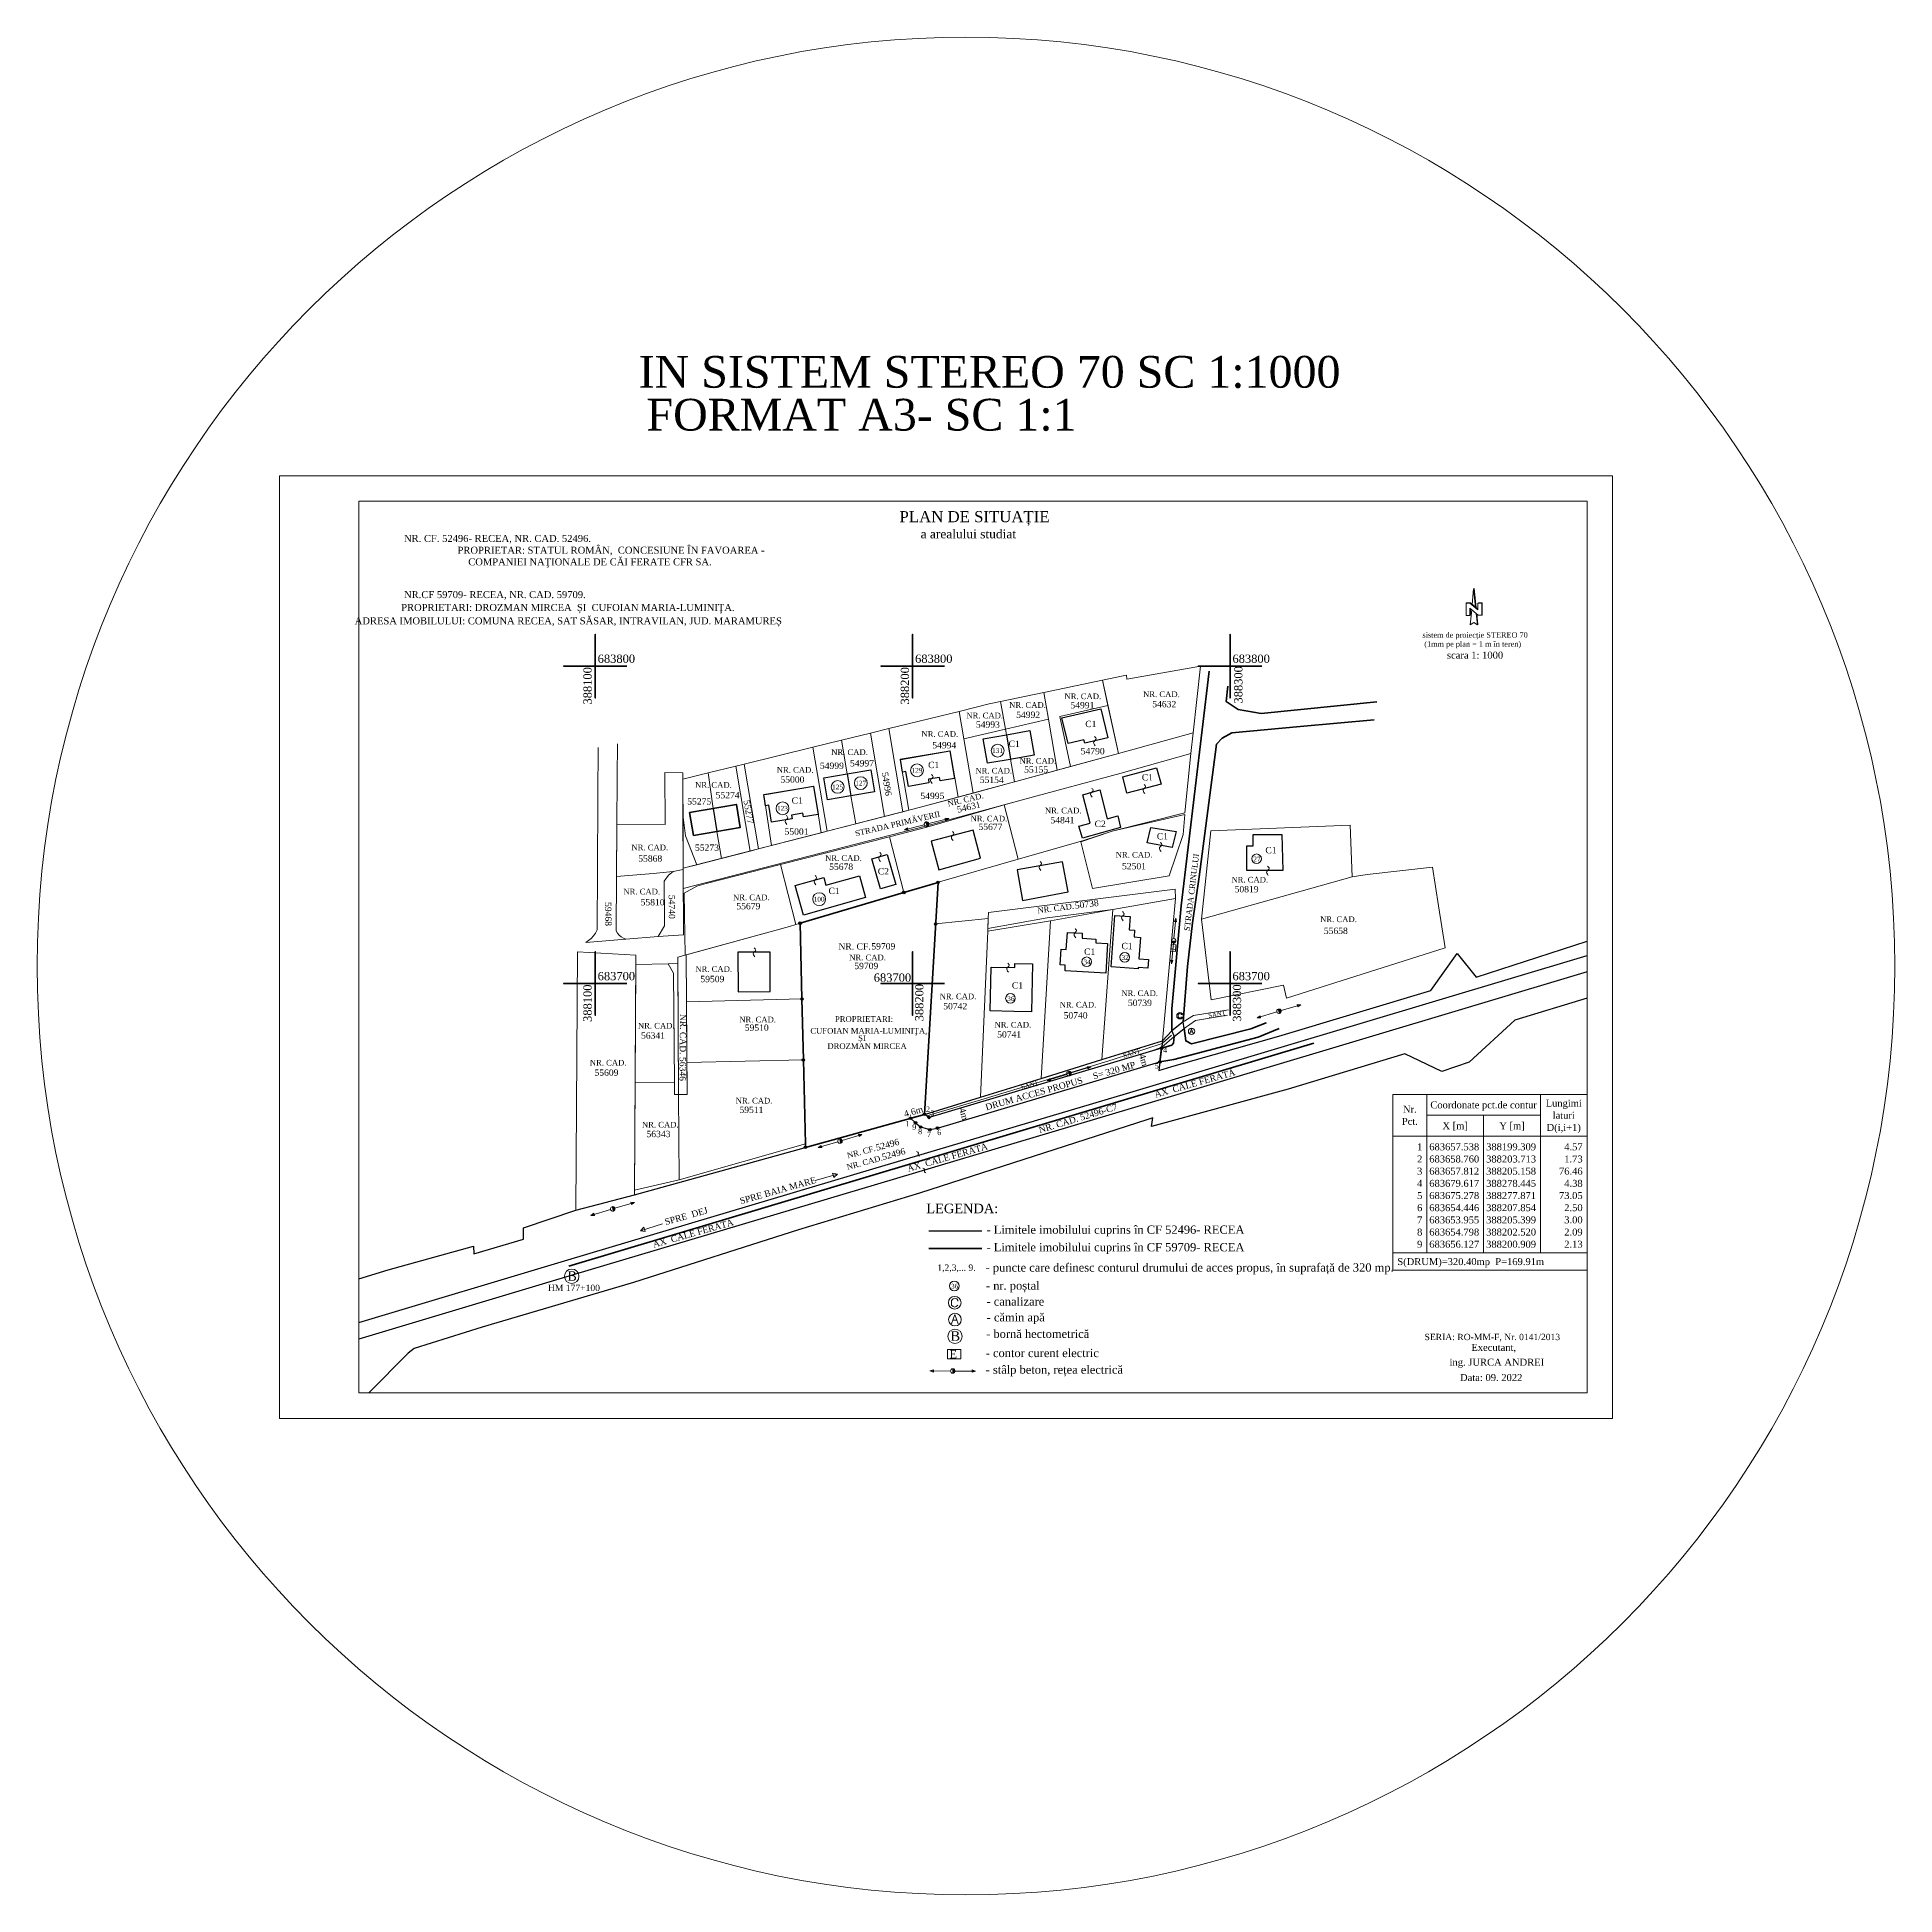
# Model space of a CAD drawing. Header units: inches. Extents: x 387924 to 388509, y 683413 to 683998.
import ezdxf
from ezdxf.enums import TextEntityAlignment as Align

# ---------------------------------------------------------------- set-up
doc = ezdxf.new("R2010")
doc.units = ezdxf.units.IN
doc.header["$MEASUREMENT"] = 0
doc.header["$PDMODE"] = 32
doc.header["$PDSIZE"] = 0.8
doc.layers.add('0_pct_simboluri', color=7, linetype='Continuous')
for name, color, linetype, true_color in [('CONSTRUCTII_ACTIVE', 7, 'Continuous', 0x543459), ('IMOBILE_ACTIVE', 7, 'Continuous', 0xf73413), ('LABEL', 7, 'Continuous', 0xf73413)]:
    doc.layers.add(name, color=color, linetype=linetype, true_color=true_color)
doc.styles.add('jurca', font='times.ttf')
doc.styles.get("Standard").update_dxf_attribs({"font": 'arial.ttf'})
doc.styles.add('TIMES_NEW_ROMAN', font='times.ttf')

# ---------------------------------------------------------------- blocks, each defined once
blk = doc.blocks.new('Punct')
blk.add_point((0, 0))
at = {"flags": 1}
for tag, p in [('DENPCT', (1.4, 0)), ('COTA', (1.4, -2.5)), ('COD', (1.4, -5))]:
    blk.add_attdef(tag, p, '', height=1.5, dxfattribs=at)
blk = doc.blocks.new('A$C2E6010B3')
at = {"color": 0, "linetype": 'Continuous', "lineweight": 9}
for p, q in [((0, 6.77), (0.13, 6.9)), ((0, 2.95), (0, 6.77)), ((0, 6.77), (1.21, 6.77)), ((0.13, 6.9), (1.34, 6.9)), ((1.21, 6.77), (1.34, 6.9)), ((3.72, 4.68), (1.21, 6.77)), ((3.72, 4.93), (1.33, 6.91)), ((2.36, 11.35), (1.91, 6.43)), ((2.36, 11.35), (2.49, 11.48)), ((2.36, 11.35), (2.99, 5.54)), ((2.49, 11.48), (3.15, 5.4)), ((3.72, 6.77), (3.85, 6.9)), ((3.72, 4.68), (3.72, 6.77)), ((3.72, 6.77), (4.93, 6.77)), ((3.85, 6.9), (5.06, 6.9)), ((4.93, 6.77), (5.06, 6.9)), ((4.93, 6.77), (4.93, 3)), ((5.06, 6.9), (5.06, 3.14)), ((1.21, 2.95), (0, 2.95)), ((1.21, 5.19), (1.21, 2.95)), ((3.84, 3), (1.21, 5.19)), ((1.21, 2.95), (1.35, 3.08)), ((1.76, 4.74), (1.32, 0)), ((2.45, 0.67), (1.32, 0)), ((1.35, 5.08), (1.35, 3.08)), ((3.58, 0.01), (2.45, 0.67)), ((3.2, 3.54), (3.58, 0.01)), ((3.36, 3.4), (3.72, 0.14)), ((3.58, 0.01), (3.72, 0.14)), ((4.93, 3), (3.84, 3)), ((4.93, 3), (5.06, 3.14))]:
    blk.add_line(p, q, dxfattribs=at)
blk = doc.blocks.new('A$C1D4B1338')
at = {"color": 0, "lineweight": 5}
for points in [[(0, 0), (0, 297), (420, 297), (420, 0)], [(25, 289), (412, 289), (412, 8), (25, 8)]]:
    blk.add_lwpolyline(points, close=True, dxfattribs=at)
blk = doc.blocks.new('A$C7F677166')
at = {"lineweight": 5}
for p, q in [((0.97, 2.73), (1.5, 3.19)), ((0.97, 1.26), (0.97, 2.73)), ((1.5, 0.79), (0.97, 1.26)), ((1.5, 3.19), (2, 3.39)), ((2, 0.59), (1.5, 0.79)), ((2, 3.39), (2.67, 3.19)), ((2.5, 0.79), (2, 0.59)), ((3.03, 1.26), (2.5, 0.79)), ((2.67, 3.19), (3.03, 2.73)), ((3.03, 2.73), (3.03, 2.49))]:
    blk.add_line(p, q, dxfattribs=at)
blk.add_ellipse((2, 1.99), major_axis=(-1.41, 1.41), ratio=1, start_param=3.926991, end_param=10.210176, dxfattribs=at)
blk = doc.blocks.new('A$C6F877B54')
at = {"lineweight": 5}
for p, q in [((2, 3.63), (0.97, 0.69)), ((1.4, 1.76), (2.6, 1.76)), ((3.03, 0.69), (2, 3.63))]:
    blk.add_line(p, q, dxfattribs=at)
blk.add_ellipse((2, 1.99), major_axis=(-1.41, 1.41), ratio=1, start_param=3.926991, end_param=10.210176, dxfattribs=at)
blk = doc.blocks.new('A$C6EBC1B9B')
at = {"color": 30, "lineweight": 5}
blk.add_lwpolyline([(0, 3.56), (4.18, 3.56), (4.18, 0.69), (0, 0.69)], close=True, dxfattribs=at)
at = {"color": 30, "linetype": 'Continuous', "lineweight": 5, "style": 'jurca'}
blk.add_text('E', height=2.56, dxfattribs=at).set_placement((0.66, 0.85, 1360.31))
blk = doc.blocks.new('A$C1D033CB7')
at = {"lineweight": 5}
for p, q in [((1.08, 1.1), (0, 0.75)), ((6.48, 0.72), (0, 0.75)), ((0, 0.75), (1.08, 0.38)), ((1.08, 0.38), (1.08, 1.1)), ((7.2, 1.44), (7.2, 0)), ((7.27, 0.07), (7.27, 1.37)), ((7.27, 0.07), (7.41, 0.07)), ((7.41, 0.07), (7.42, 1.37)), ((7.42, 1.37), (7.56, 1.29)), ((7.56, 1.29), (7.56, 0.14)), ((7.56, 0.14), (7.7, 0.29)), ((7.7, 0.29), (7.71, 1.15)), ((7.71, 1.15), (7.85, 0.86)), ((7.85, 0.86), (7.85, 0.57)), ((7.92, 0.72), (14.4, 0.69)), ((14.4, 0.69), (13.32, 1.06)), ((13.32, 1.06), (13.32, 0.34)), ((13.32, 0.34), (14.4, 0.69))]:
    blk.add_line(p, q, dxfattribs=at)
blk.add_ellipse((7.2, 0.72), major_axis=(0.509, 0.509), ratio=1, start_param=2.352293, end_param=8.635478, dxfattribs=at)

msp = doc.modelspace()

# ---------------------------------------------------------------- linework, layer by layer
at = {"color": 252, "lineweight": 50}
for points in [[(388100, 683800), (388100, 683810), (388100, 683800), (388090, 683800), (388100, 683800), (388100, 683790), (388100, 683800), (388110, 683800)], [(388200, 683800), (388200, 683810), (388200, 683800), (388190, 683800), (388200, 683800), (388200, 683790), (388200, 683800), (388210, 683800)], [(388300, 683800), (388300, 683810), (388300, 683800), (388290, 683800), (388300, 683800), (388300, 683790), (388300, 683800), (388310, 683800)], [(388100, 683700), (388100, 683710), (388100, 683700), (388090, 683700), (388100, 683700), (388100, 683690), (388100, 683700), (388110, 683700)], [(388200, 683700), (388200, 683710), (388200, 683700), (388190, 683700), (388200, 683700), (388200, 683690), (388200, 683700), (388210, 683700)], [(388300, 683700), (388300, 683710), (388300, 683700), (388290, 683700), (388300, 683700), (388300, 683690), (388300, 683700), (388310, 683700)]]:
    msp.add_lwpolyline(points, dxfattribs=at)
at = {"color": 252, "lineweight": 40}
for points in [[(388293.38, 683798.46), (388284.57, 683724.44), (388281.65, 683691.99), (388281.63, 683685.1), (388281.63, 683685.1)], [(388299.27, 683793.64), (388298.8, 683788.82), (388302.55, 683786.3), (388309.77, 683785.1), (388346.25, 683788.73)], [(388345.38, 683783.1), (388322.14, 683780.98), (388300.6, 683779.01), (388297.49, 683777.26), (388295.72, 683775.44)], [(388295.72, 683775.44), (388290.27, 683733.64), (388288.22, 683719.1), (388286.64, 683705.4), (388285.19, 683687.89)]]:
    msp.add_lwpolyline(points, dxfattribs=at)
at = {"color": 0, "lineweight": 30}
for points in [[(388229.57, 683778.39), (388230.88, 683770.65)], [(388179.41, 683766.05), (388180.58, 683759.15)], [(388137.11, 683755.16), (388138.34, 683747.91)], [(388232.97, 683735.84), (388234.62, 683726.2), (388248.97, 683728.83), (388247.24, 683738.31), (388232.97, 683735.84)], [(388145.01, 683697.36), (388155.08, 683697.46), (388155.11, 683709.88), (388144.96, 683709.88), (388145.01, 683697.36)]]:
    msp.add_lwpolyline(points, dxfattribs=at)
at = {"lineweight": 50}
msp.add_lwpolyline([(388129.74, 683753.91), (388144.48, 683756.41), (388145.71, 683749.16), (388130.97, 683746.66)], close=True, dxfattribs=at)
at = {"lineweight": 30}
msp.add_lwpolyline([(388205.89, 683744.83), (388208.24, 683735.8), (388221.35, 683739.46), (388219.03, 683748.31), (388205.89, 683744.83), (388205.89, 683744.83)], dxfattribs=at)
at = {"color": 212, "lineweight": 80}
for points in [[(388164.54, 683719), (388197.2, 683728.67), (388208.01, 683731.87), (388208.01, 683731.87), (388203.71, 683658.76), (388166.22, 683648.36), (388166.27, 683649.46), (388165.61, 683675.99), (388165.13, 683695.12), (388164.54, 683719)], [(388205.07, 683616.54), (388221.85, 683616.54)]]:
    msp.add_lwpolyline(points, dxfattribs=at)
at = {"color": 43, "lineweight": 9}
for points, elevation in [([(388285.19, 683687.89), (388288.45, 683689.87)], 189.3), ([(388285.51, 683685.79), (388289.15, 683688.31), (388299.16, 683690.05)], 189.32), ([(388288.45, 683689.87), (388299.5, 683691.67)], 189.3), ([(388281.63, 683685.1), (388278.75, 683681.91)], 189.3), ([(388281.52, 683683.67), (388278.64, 683681.06), (388278.64, 683681.06), (388263.23, 683676.1), (388240.9, 683669.26), (388221.45, 683663.38), (388204.44, 683658.29)], 189.3), ([(388282.42, 683683.33), (388278.49, 683679.94), (388273.6, 683678.18)], 189.3)]:
    msp.add_lwpolyline(points, dxfattribs=dict(at, elevation=elevation))
at = {"color": 252, "lineweight": 40}
for points, elevation in [([(388277.87, 683675.28), (388282.3, 683676.1), (388308.91, 683683.09), (388315.46, 683685.87)], 189.16), ([(388285.51, 683685.79), (388286.06, 683681.89), (388287.9, 683681.03), (388306.54, 683685.75), (388311.39, 683687.63), (388311.39, 683687.63)], 189.32), ([(388282.42, 683683.33), (388282.21, 683681.16), (388281.64, 683680.61), (388278.44, 683679.62)], 189.3)]:
    msp.add_lwpolyline(points, dxfattribs=dict(at, elevation=elevation))
at = {"color": 0, "lineweight": 25, "elevation": 189.3}
msp.add_lwpolyline([(388281.63, 683685.1), (388282.42, 683683.33), (388285.51, 683685.79), (388285.19, 683687.89), (388281.63, 683685.1)], dxfattribs=at)
at = {"color": 194, "lineweight": 80, "elevation": 190.38}
msp.add_lwpolyline([(388326.44, 683681.21), (388091.7, 683610.98)], dxfattribs=at)
at = {"color": 5, "lineweight": 30, "elevation": 189.16}
msp.add_lwpolyline([(388203.71, 683658.76), (388199.31, 683657.54), (388200.91, 683656.13), (388202.52, 683654.8), (388205.4, 683653.95), (388207.85, 683654.45), (388277.87, 683675.28), (388278.44, 683679.62), (388205.16, 683657.81)], close=True, dxfattribs=at)
at = {"color": 120, "lineweight": 9, "elevation": 189.56}
msp.add_lwpolyline([(388278.44, 683679.62), (388277.87, 683675.28)], dxfattribs=at)
at = {"lineweight": 9}
for points in [[(388169.31, 683637.94), (388176.3, 683639.95), (388175.19, 683638.88), (388174.8, 683640.26), (388176.3, 683639.95)], [(388121.15, 683624.25), (388114.21, 683622.1), (388115.3, 683623.2), (388115.72, 683621.82), (388114.21, 683622.1)]]:
    msp.add_lwpolyline(points, dxfattribs=at)
at = {"color": 1, "lineweight": 9}
msp.add_circle((388216.81, 683705.51), 292.66, dxfattribs=at)
at = {"linetype": 'Continuous', "lineweight": 9}
for centre, radius in [((388226.8, 683773.38), 2.02), ((388201.39, 683767.16), 2.02), ((388176.4, 683761.94), 2.02), ((388183.66, 683763.14), 2.02), ((388159.01, 683755.18), 2.02), ((388308.37, 683739.3), 1.51), ((388170.56, 683726.58), 2.02), ((388254.84, 683706.85), 1.51), ((388266.83, 683708.26), 1.51), ((388230.81, 683695.31), 1.51), ((388213.13, 683604.69), 1.51)]:
    msp.add_circle(centre, radius, dxfattribs=at)
at = {"color": 0, "linetype": 'Continuous', "lineweight": 9}
for centre in [(388092.58, 683607.76, 188.66), (388213.34, 683588.83)]:
    msp.add_circle(centre, 2.27, dxfattribs=at)
for points in [[(388257.35, 683777.81), (388257.82, 683777.06), (388257.08, 683776.17), (388257.55, 683774.92)], [(388205.97, 683765.88), (388206.43, 683765.13), (388205.7, 683764.24), (388206.17, 683762.99)], [(388256.41, 683761.57), (388256.87, 683760.82), (388256.14, 683759.93), (388256.61, 683758.68)], [(388272.92, 683762.74), (388273.38, 683761.99), (388272.65, 683761.1), (388273.12, 683759.85)], [(388160.18, 683752.98), (388160.64, 683752.24), (388159.91, 683751.35), (388160.38, 683750.09)], [(388212.52, 683747.94), (388212.98, 683747.2), (388212.25, 683746.31), (388212.72, 683745.06)], [(388278.06, 683744.49), (388278.53, 683743.75), (388277.8, 683742.86), (388278.27, 683741.61)], [(388189.63, 683741.35), (388190.09, 683740.61), (388189.36, 683739.72), (388189.83, 683738.46)], [(388240.16, 683738.45), (388240.63, 683737.7), (388239.9, 683736.81), (388240.37, 683735.56)], [(388311.85, 683736.97), (388312.32, 683736.22), (388311.59, 683735.33), (388312.06, 683734.08)], [(388169.29, 683733.99), (388169.76, 683733.25), (388169.03, 683732.36), (388169.49, 683731.1)], [(388266.14, 683722.64), (388266.61, 683721.9), (388265.88, 683721.01), (388266.35, 683719.75)], [(388251.17, 683717.33), (388251.63, 683716.58), (388250.9, 683715.69), (388251.37, 683714.44)], [(388150.09, 683711.26), (388150.56, 683710.51), (388149.82, 683709.62), (388150.29, 683708.37)], [(388229.97, 683706.42), (388230.44, 683705.67), (388229.71, 683704.78), (388230.17, 683703.53)], [(388202.16, 683645.59), (388201.69, 683645.85), (388201.81, 683646.54), (388201.18, 683647.07)], [(388204.21, 683640.39), (388203.74, 683640.65), (388203.86, 683641.34), (388203.24, 683641.86)]]:
    msp.add_spline(points, degree=3, dxfattribs=at)
at = {"layer": 'CONSTRUCTII_ACTIVE', "color": 0, "lineweight": 30}
for points in [[(388254.22, 683775.71), (388253.98, 683776.77), (388248.96, 683775.59), (388247.06, 683783.66), (388259.33, 683786.54), (388261.47, 683777.42)], [(388236.93, 683779.68), (388238.28, 683771.95), (388232.4, 683770.92), (388229.44, 683770.4), (388223.56, 683769.37), (388222.2, 683777.1), (388229.57, 683778.39)], [(388196.13, 683770.61), (388211.72, 683773.31), (388213.23, 683764.64), (388208.69, 683763.85), (388208.5, 683764.95), (388204.96, 683764.34), (388205.15, 683763.24), (388198.65, 683762.11), (388197.84, 683766.76), (388196.83, 683766.58)], [(388186.78, 683767.3), (388187.95, 683760.39), (388180.58, 683759.14), (388173.21, 683757.9), (388172.04, 683764.8), (388179.41, 683766.05)], [(388266.18, 683765.11), (388276.83, 683768), (388278.27, 683762.77), (388267.45, 683759.96)], [(388153.1, 683759.54), (388154.09, 683759.7), (388168.75, 683762.14), (388170.22, 683753.29), (388165.62, 683752.52), (388165.42, 683753.68), (388161.8, 683753.08), (388162, 683751.92), (388155.56, 683750.85), (388154.68, 683756.15), (388153.69, 683755.99)], [(388253.66, 683759.42), (388259.03, 683760.97), (388261.34, 683751.93), (388264.61, 683752.78), (388265.53, 683749.19), (388253.47, 683745.74), (388252.35, 683749.6), (388255.94, 683750.53)], [(388275.07, 683749.19), (388282.98, 683747.89), (388281.72, 683742.83), (388273.85, 683744.34)], [(388305.26, 683743.35), (388307.26, 683743.35), (388307.26, 683746.95), (388316.35, 683746.95), (388316.61, 683735.6), (388305.26, 683735.6)], [(388187.15, 683739.29), (388191.99, 683740.67), (388194.69, 683731.18), (388189.84, 683729.8)], [(388163, 683730.85), (388171.99, 683733.4), (388172.69, 683730.93), (388183.21, 683733.93), (388185.15, 683727.09), (388165.65, 683721.55)], [(388263.66, 683721.43), (388268.5, 683721.1), (388268.21, 683716.93), (388269.93, 683716.81), (388269.78, 683714.67), (388271.78, 683714.53), (388271.3, 683707.79), (388274.28, 683707.58), (388274.08, 683704.8), (388271.1, 683705.01), (388271.07, 683704.62), (388262.51, 683705.22)], [(388248.75, 683716.1), (388253.46, 683715.81), (388253.37, 683714.29), (388257.76, 683714.02), (388257.68, 683712.77), (388261.41, 683712.55), (388260.83, 683703.21), (388248.01, 683704.01), (388248.11, 683705.74), (388246.52, 683705.84), (388246.82, 683710.81), (388248.42, 683710.71)], [(388224.45, 683691.34), (388224.75, 683705.16), (388232.21, 683704.99), (388232.24, 683706.33), (388237.78, 683706.21), (388237.45, 683691.06), (388231.91, 683691.18)]]:
    msp.add_lwpolyline(points, close=True, dxfattribs=at)
for points in [[(388025.49, 683593.17), (388091.32, 683612.89), (388187.49, 683641.58), (388267.38, 683665.38), (388412.49, 683708.85)], [(388412.49, 683703.63), (388268.81, 683660.59), (388188.92, 683636.79), (388092.75, 683608.1), (388025.49, 683587.95)]]:
    msp.add_lwpolyline(points, dxfattribs=at)
at = {"layer": 'IMOBILE_ACTIVE', "color": 0, "lineweight": 9}
for points in [[(388259.82, 683795.57), (388261.55, 683787.6), (388246.34, 683784.09), (388249.74, 683768.34), (388245.59, 683767.21), (388242.81, 683783.27), (388241.35, 683791.7)], [(388259.82, 683795.57), (388266.3, 683796.94), (388267.37, 683797.1), (388267.54, 683795.9), (388290.69, 683800.01), (388288.36, 683779.02), (388264.84, 683772.45)], [(388227.73, 683788.84), (388241.35, 683791.7), (388242.81, 683783.27), (388229.26, 683780.15)], [(388214.63, 683785.75), (388216.12, 683777.12), (388219.08, 683760.02), (388214.39, 683758.75), (388211.78, 683773.35), (388196.09, 683770.67), (388198.81, 683754.59), (388196.94, 683754.11), (388192.51, 683780.32)], [(388214.63, 683785.75), (388224.07, 683788.07), (388227.73, 683788.84), (388229.26, 683780.15), (388216.12, 683777.12)], [(388249.74, 683768.34), (388246.34, 683784.09), (388261.55, 683787.6), (388264.84, 683772.45)], [(388287.63, 683772.44), (388265.67, 683766.31), (388235.32, 683758.04), (388204.06, 683749.6), (388127.75, 683729.97), (388127.72, 683736.3), (388202.49, 683755.54), (388233.71, 683763.97), (388264.84, 683772.45), (388288.36, 683779.02)], [(388177.61, 683776.66), (388186.68, 683778.89), (388191.13, 683752.62), (388182.08, 683750.29), (388180.58, 683759.15), (388187.95, 683760.39), (388186.78, 683767.3), (388179.41, 683766.05)], [(388186.68, 683778.89), (388192.51, 683780.32), (388196.94, 683754.11), (388191.13, 683752.62)], [(388229.26, 683780.15), (388229.57, 683778.39), (388222.2, 683777.1), (388223.56, 683769.37), (388229.44, 683770.4), (388230.88, 683770.65), (388232.13, 683763.54), (388219.08, 683760.02), (388216.12, 683777.12)], [(388236.93, 683779.68), (388238.28, 683771.95), (388232.4, 683770.92), (388229.44, 683770.4), (388223.56, 683769.37), (388222.2, 683777.1), (388229.57, 683778.39)], [(388229.57, 683778.39), (388229.26, 683780.15), (388242.81, 683783.27), (388245.59, 683767.21), (388233.71, 683763.97), (388232.13, 683763.54), (388230.88, 683770.65), (388232.4, 683770.92), (388238.28, 683771.95), (388236.93, 683779.68)], [(388146.88, 683769.12), (388168.54, 683774.44), (388173.03, 683747.96), (388171.22, 683747.49), (388168.85, 683762.17), (388153.08, 683759.57), (388155.53, 683743.46), (388151.41, 683742.4)], [(388168.54, 683774.44), (388177.61, 683776.66), (388179.41, 683766.05), (388172.04, 683764.8), (388173.21, 683757.9), (388180.58, 683759.15), (388182.08, 683750.29), (388173.03, 683747.96)], [(388198.81, 683754.59), (388196.09, 683770.67), (388211.78, 683773.35), (388214.39, 683758.75), (388202.49, 683755.54)], [(388287.63, 683772.44), (388285.8, 683753.74), (388262.84, 683748.04), (388253.53, 683744.93), (388233.29, 683739.22), (388228.86, 683756.3), (388235.32, 683758.04), (388265.67, 683766.31)], [(388127.59, 683764.38), (388127.66, 683748.75), (388127.72, 683736.3), (388127.72, 683735.97), (388124.58, 683735.26), (388118.23, 683734.7), (388106.68, 683733.68), (388106.8, 683750.19), (388121.99, 683750.1), (388121.96, 683766.47), (388127.64, 683766.41)], [(388135.59, 683766.35), (388137.11, 683755.16), (388129.74, 683753.91), (388130.97, 683746.66), (388138.34, 683747.91), (388139.78, 683739.41), (388132.05, 683737.42), (388128.46, 683746.57), (388127.64, 683753.23), (388127.59, 683764.38)], [(388144.26, 683768.48), (388148.8, 683741.73), (388139.78, 683739.41), (388138.34, 683747.91), (388145.71, 683749.16), (388144.48, 683756.41), (388137.11, 683755.16), (388135.59, 683766.35)], [(388144.26, 683768.48), (388146.88, 683769.12), (388151.41, 683742.4), (388148.8, 683741.73)], [(388186.78, 683767.3), (388187.95, 683760.39), (388180.58, 683759.14), (388173.21, 683757.9), (388172.04, 683764.8), (388179.41, 683766.05)], [(388155.53, 683743.46), (388153.08, 683759.57), (388168.85, 683762.17), (388171.22, 683747.49)], [(388228.86, 683756.3), (388233.29, 683739.22), (388207.75, 683731.79), (388197.2, 683728.67), (388192.68, 683746.25), (388204.52, 683749.29)], [(388127.64, 683753.23), (388128.46, 683746.57), (388132.05, 683737.42), (388127.72, 683736.3)], [(388253.04, 683744.66), (388262.84, 683748.04), (388285.76, 683753.29), (388285.29, 683746.93), (388280.87, 683733.88), (388256.62, 683729.95)], [(388293.96, 683748.13), (388337.9, 683749.87), (388338.47, 683733.6), (388291.06, 683720.23)], [(388158.34, 683737.46), (388192.68, 683746.25), (388197.2, 683728.67), (388163.19, 683718.6)], [(388134.96, 683731.48), (388158.34, 683737.46), (388163.19, 683718.6), (388161.16, 683718), (388128.28, 683708.95), (388128.04, 683728.46), (388132.03, 683730.63)], [(388363.82, 683736.61), (388365.71, 683724.46), (388367.77, 683711.27), (388317.75, 683695.35), (388316.89, 683699.51), (388294.05, 683694.83), (388291.06, 683720.23), (388338.47, 683733.6), (388343.17, 683734.39)], [(388121.74, 683732.2), (388121.79, 683720.92), (388121.77, 683718.14), (388119.84, 683714.78), (388109.61, 683713.95), (388108.85, 683714.26), (388108.15, 683714.69), (388107.53, 683715.22), (388106.99, 683715.85), (388106.57, 683716.55), (388106.68, 683733.68), (388118.23, 683734.7), (388124.58, 683735.26), (388123.11, 683734.16)], [(388127.81, 683715.34), (388119.84, 683714.78), (388121.77, 683718.14), (388121.79, 683720.92), (388121.74, 683732.2), (388123.11, 683734.16), (388124.58, 683735.26), (388127.72, 683735.97)], [(388282.69, 683729.69), (388282.79, 683726.78), (388263.09, 683723.27), (388242.34, 683720.65), (388223.71, 683717.35), (388223.83, 683720.45), (388223.88, 683722.4), (388224.75, 683722.51)], [(388280.93, 683706.22), (388278.75, 683681.91), (388259.64, 683676.01), (388263.09, 683723.27), (388282.79, 683726.78)], [(388223.67, 683716.45), (388221.41, 683664.22), (388203.71, 683658.76), (388205.47, 683688.68), (388207.24, 683718.77), (388223.83, 683720.45)], [(388240.52, 683670.11), (388221.41, 683664.22), (388223.67, 683716.45), (388243.41, 683719.77)], [(388259.64, 683676.01), (388240.52, 683670.11), (388243.41, 683719.77), (388263.09, 683723.27)], [(388165.13, 683695.12), (388128.76, 683694.22), (388128.67, 683709.06), (388161.16, 683718), (388163.19, 683718.6), (388164.54, 683718.98)], [(388094.45, 683709.93), (388112.78, 683708.93), (388112.34, 683633.41), (388093.91, 683628.6)], [(388128.67, 683709.06), (388128.94, 683665.02), (388126.24, 683665), (388125.97, 683708.31)], [(388122.98, 683706.22), (388124.7, 683703.21), (388124.92, 683668.85), (388112.55, 683668.86), (388112.76, 683705.98)], [(388122.98, 683706.22), (388125.98, 683706.29), (388126.24, 683665), (388124.94, 683664.99), (388124.92, 683668.85), (388124.7, 683703.21)], [(388128.88, 683675.07), (388128.76, 683694.22), (388165.13, 683695.12), (388165.61, 683675.99)], [(388165.61, 683675.99), (388166.27, 683649.46), (388126.41, 683638.09), (388126.24, 683665), (388128.94, 683665.02), (388128.88, 683675.07)], [(388124.92, 683668.85), (388124.94, 683664.99), (388126.24, 683665), (388126.41, 683638.09), (388112.35, 683634.92), (388112.55, 683668.86)], [(388351.34, 683665.05), (388412.49, 683665.05), (388412.49, 683609.63), (388351.34, 683609.63)]]:
    msp.add_lwpolyline(points, close=True, dxfattribs=at)
for points in [[(388106.96, 683775.56), (388106.9, 683765.22), (388106.68, 683733.68), (388106.57, 683716.55), (388106.99, 683715.85), (388107.53, 683715.22), (388108.15, 683714.69), (388108.85, 683714.26), (388109.63, 683713.94), (388096.99, 683712.92), (388097.9, 683713.51), (388098.73, 683714.21), (388099.46, 683715.01), (388100.07, 683715.9), (388100.57, 683716.87), (388100.7, 683735.82), (388100.85, 683758.5), (388100.86, 683759.48), (388100.96, 683774.39)], [(388361.98, 683665.05), (388361.98, 683615.11)], [(388397.81, 683665.05), (388397.81, 683615.11)], [(388361.98, 683658.48), (388397.81, 683658.48)], [(388379.89, 683658.48), (388379.89, 683615.11)], [(388351.34, 683651.9), (388412.49, 683651.9)], [(388351.34, 683615.11), (388412.49, 683615.11)]]:
    msp.add_lwpolyline(points, dxfattribs=at)
at = {"layer": 'IMOBILE_ACTIVE', "color": 1, "lineweight": 30}
for points in [[(388025.49, 683606.93), (388034.72, 683609.74), (388061.64, 683617.25), (388061.7, 683614.82), (388077.44, 683619.4), (388077.39, 683622.99), (388093.91, 683628.6), (388112.34, 683633.41), (388203.71, 683658.76), (388221.41, 683664.22), (388240.52, 683670.11), (388259.64, 683676.01), (388278.75, 683681.91), (388277.52, 683672.59), (388281.69, 683673.84), (388315.36, 683683.41), (388363.26, 683697.75), (388371.55, 683709.48), (388377.52, 683702.03), (388412.49, 683713.38)], [(388412.49, 683695.36), (388389.76, 683688.43), (388375.37, 683675.18), (388366.76, 683672.24), (388355.06, 683677.87), (388318.28, 683666.67), (388275.27, 683654.91), (388275.63, 683657.69), (388274.14, 683657.12), (388202.13, 683633.97), (388164, 683622.42), (388112, 683605.81), (388064.33, 683591.74), (388042.97, 683584.98), (388041.06, 683583.49), (388028.66, 683570.98)], [(388205.07, 683622.07), (388221.85, 683622.07)]]:
    msp.add_lwpolyline(points, dxfattribs=at)

# ---------------------------------------------------------------- block references
at = {"color": 0, "lineweight": 9}
msp.add_blockref('A$C1D4B1338', (388000.49, 683562.98), dxfattribs=at)
at = {"color": 0, "linetype": 'Continuous', "lineweight": 9}
msp.add_blockref('A$C2E6010B3', (388374.39, 683813.02), dxfattribs=at)
at = {"lineweight": 9}
for p, rotation in [((388197.58, 683747.7, 188.9), 14.42509107985594), ((388282.18, 683720.65, 189.24), 264.771495054053), ((388308.73, 683688.47, 189.81), 16.7917462239348), ((388242.62, 683668.74, 189.09), 17.46447046091703), ((388170.44, 683647.61), 16.62565464807813), ((388098.81, 683626.22), 16.83040077291874)]:
    msp.add_blockref('A$C1D033CB7', p, dxfattribs=dict(at, rotation=rotation))
at = {"lineweight": 9, "xscale": 0.5, "yscale": 0.5, "zscale": 0.5, "rotation": 85.70493542832129}
msp.add_blockref('A$C6EBC1B9B', (388283.16, 683710.09), dxfattribs=at)
at = {"lineweight": 9, "xscale": 0.5, "yscale": 0.5, "zscale": 0.5}
for name, p in [('A$C7F677166', (388283.21, 683688.83, 189.4)), ('A$C6F877B54', (388286.88, 683683.94, 189.45))]:
    msp.add_blockref(name, p, dxfattribs=at)
for p in [(388278.45, 683679.62), (388277.87, 683675.28), (388199.31, 683657.54), (388200.91, 683656.13), (388202.52, 683654.8), (388205.16, 683657.81), (388207.85, 683654.45), (388205.4, 683653.95)]:
    msp.add_blockref('Punct', p)
at = {"lineweight": 9}
for name, p in [('A$C7F677166', (388211.26, 683597.43)), ('A$C6F877B54', (388211.31, 683592.13)), ('A$C6EBC1B9B', (388210.96, 683581.09)), ('A$C1D033CB7', (388205.45, 683577.18))]:
    msp.add_blockref(name, p, dxfattribs=at)
at = {"layer": '0_pct_simboluri', "lineweight": 9}
for p in [(388208.01, 683731.87), (388197.2, 683728.67), (388164.54, 683719), (388207.24, 683718.77), (388165.13, 683695.12), (388165.53, 683675.89, 188.12), (388203.71, 683658.76, 189.16), (388166.22, 683648.36)]:
    msp.add_blockref('Punct', p, dxfattribs=at)

# ---------------------------------------------------------------- texts
at = {"color": 1, "linetype": 'Continuous', "lineweight": 9, "style": 'jurca'}
for s, p in [('IN SISTEM STEREO 70 SC 1:1000', (388113.68, 683887.72)), ('FORMAT A3- SC 1:1', (388116.13, 683874.22))]:
    msp.add_text(s, height=10, dxfattribs=at).set_placement(p)
at = {"color": 0, "linetype": 'Continuous', "lineweight": 9, "style": 'jurca'}
for s, height, p in [('PLAN DE SITUAȚIE', 3.5, (388195.87, 683845.34)), ('a arealului studiat', 2.8, (388202.51, 683840.25)), ('sistem de proiecție STEREO 70', 1.7, (388360.64, 683808.96)), ('scara 1: 1000', 2.2, (388368.35, 683802.35)), ('LEGENDA:', 3, (388204.31, 683627.63)), ('- Limitele imobilului cuprins în CF 52496- RECEA', 2.6, (388223.27, 683621.14)), ('- Limitele imobilului cuprins în CF 59709- RECEA', 2.6, (388223.27, 683615.62)), ('B', 3, (388091.17, 683606.35, 188.66)), ('1,2,3,... 9.', 2, (388207.76, 683609.47)), ('- puncte care definesc conturul drumului de acces propus, în suprafață de 320 mp.', 2.6, (388223, 683609.22)), ('- nr. poștal', 2.6, (388223.09, 683603.52)), ('- canalizare', 2.6, (388223.27, 683598.52)), ('- cămin apă', 2.6, (388223.32, 683593.53)), ('B', 3, (388211.93, 683587.43)), ('- bornă hectometrică', 2.6, (388223.16, 683588.32)), ('- contor curent electric', 2.6, (388223.03, 683582.29)), ('SERIA: RO-MM-F, Nr. 0141/2013', 2, (388361.29, 683587.63)), ('Executant,', 2.2, (388376.03, 683584.24)), ('- stâlp beton, rețea electrică', 2.6, (388223, 683577.04)), ('ing. JURCA ANDREI', 2.2, (388369.17, 683579.59)), ('Data: 09. 2022', 2.2, (388372.46, 683574.75))]:
    msp.add_text(s, height=height, dxfattribs=at).set_placement(p)
for s, p in [('NR. CF. 52496- RECEA, NR. CAD. 52496.', (388039.75, 683839.13)), ('NR.CF 59709- RECEA, NR. CAD. 59709.', (388039.76, 683821.43))]:
    msp.add_text(s, height=2.2, rotation=0, dxfattribs=at).set_placement(p)
at = {"color": 0, "lineweight": 9, "style": 'jurca'}
msp.add_text('(1mm pe plan = 1 m în teren)', height=1.7, dxfattribs=at).set_placement((388376.47, 683806.13), align=Align.CENTER)
at = {"color": 252, "linetype": 'Continuous', "lineweight": 9, "style": 'jurca'}
for s, p in [('683800', (388100.77, 683801.03)), ('683800', (388200.77, 683801.03)), ('683800', (388300.77, 683801.03)), ('683700', (388100.77, 683701.03)), ('683700', (388187.75, 683700.56)), ('683700', (388300.77, 683701.03))]:
    msp.add_text(s, height=2.6, dxfattribs=at).set_placement(p)
for s, p in [('388100', (388098.86, 683787.9)), ('388200', (388198.86, 683787.9)), ('388300', (388303.91, 683788.21)), ('388100', (388098.86, 683687.9)), ('388200', (388203.38, 683688.09)), ('388300', (388303.49, 683687.95))]:
    msp.add_text(s, height=2.6, rotation=90, dxfattribs=at).set_placement(p)
at = {"linetype": 'Continuous', "lineweight": 9, "style": 'jurca'}
for s, p in [('131', (388225.05, 683772.62)), ('129', (388199.64, 683766.4)), ('125', (388174.64, 683761.17)), ('127', (388181.91, 683762.37)), ('123', (388157.26, 683754.42)), ('27', (388307.35, 683738.47)), ('100', (388168.81, 683725.81)), ('34', (388253.82, 683706.03)), ('32', (388265.82, 683707.44)), ('36', (388229.8, 683694.48)), ('36', (388212.11, 683603.87))]:
    msp.add_text(s, height=1.5, dxfattribs=at).set_placement(p)
at = {"color": 43, "lineweight": 9, "style": 'jurca'}
for rotation, p in [(8.842, (388293.25, 683689.21, -1.35)), (17.25716, (388266.56, 683676.56, -1.35)), (17.25716, (388234.4, 683666.63, 187.95))]:
    msp.add_text('SANȚ', height=1.4, rotation=rotation, dxfattribs=at).set_placement(p)
at = {"style": 'TIMES_NEW_ROMAN', "width": 0.85}
for s, p in [('4', (388278.92, 683678.17)), ('5', (388276.3, 683673.15)), ('2', (388204.21, 683659.54)), ('1', (388197.72, 683654.95)), ('9', (388199.86, 683653.9)), ('3', (388205.61, 683658.32)), ('8', (388201.7, 683652.53)), ('7', (388204.55, 683651.63)), ('6', (388207.76, 683652.23))]:
    msp.add_text(s, height=1.7, dxfattribs=at).set_placement(p)
at = {"color": 5, "lineweight": 9, "style": 'jurca'}
for s, p in [('S= 320 MP', (388257.11, 683669.77, 378.98)), ('DRUM ACCES PROPUS', (388223.25, 683660.01, 378.98))]:
    msp.add_text(s, height=2, rotation=15.84003, dxfattribs=at).set_placement(p)
at = {"color": 194, "lineweight": 9, "style": 'jurca'}
for p in [(388276.55, 683664.01, 189.82), (388198.6, 683640.66, 189.82), (388118.47, 683616.76, 189.82)]:
    msp.add_text('AX  CALE FERATĂ', height=2, rotation=15.84003, dxfattribs=at).set_placement(p)
at = {"color": 0, "lineweight": 9, "style": 'jurca'}
for s, rotation, p in [('NR. CAD. 52496-C7', 16.84059, (388240.09, 683652.84)), ('SPRE BAIA MARE', 15.84003, (388145.88, 683630.46, 189.82)), ('SPRE  DEJ', 15.84003, (388122.21, 683623.87, 189.82))]:
    msp.add_text(s, height=2, rotation=rotation, dxfattribs=at).set_placement(p)
at = {"style": 'TIMES_NEW_ROMAN'}
for s, height, p in [('Nr.', 2.192, (388356.66, 683660.39)), ('Coordonate pct.de contur', 2.1923, (388379.89, 683661.76)), ('Lungimi', 2.192, (388405.15, 683662.31)), ('Pct.', 2.192, (388356.66, 683656.56)), ('X [m]', 2.192, (388370.93, 683655.19)), ('Y [m]', 2.192, (388388.85, 683655.19)), ('D(i,i+1)', 2.192, (388405.15, 683654.64)), ('laturi', 2.192, (388405.15, 683658.48))]:
    msp.add_text(s, height=height, dxfattribs=at).set_placement(p, align=Align.MIDDLE_CENTER)
for s, height, p in [('1', 2.19, (388360.59, 683647.45)), ('683657.538', 2.192, (388378.51, 683647.45)), ('388199.309', 2.192, (388396.42, 683647.45)), ('4.57', 2.192, (388411.1, 683647.45)), ('2', 2.19, (388360.59, 683643.61)), ('683658.760', 2.192, (388378.51, 683643.61)), ('388203.713', 2.192, (388396.42, 683643.61)), ('1.73', 2.192, (388411.1, 683643.61)), ('4', 2.19, (388360.59, 683635.94)), ('3', 2.19, (388360.59, 683639.78)), ('683657.812', 2.192, (388378.51, 683639.78)), ('683679.617', 2.192, (388378.51, 683635.94)), ('388205.158', 2.192, (388396.42, 683639.78)), ('388278.445', 2.192, (388396.42, 683635.94)), ('76.46', 2.192, (388411.1, 683639.78)), ('4.38', 2.192, (388411.1, 683635.94)), ('5', 2.19, (388360.59, 683632.1)), ('683675.278', 2.192, (388378.51, 683632.1)), ('388277.871', 2.192, (388396.42, 683632.1)), ('73.05', 2.192, (388411.1, 683632.1)), ('6', 2.19, (388360.59, 683628.27)), ('7', 2.19, (388360.59, 683624.43)), ('683654.446', 2.192, (388378.51, 683628.27)), ('683653.955', 2.192, (388378.51, 683624.43)), ('388207.854', 2.192, (388396.42, 683628.27)), ('388205.399', 2.192, (388396.42, 683624.43)), ('2.50', 2.192, (388411.1, 683628.27)), ('3.00', 2.192, (388411.1, 683624.43)), ('8', 2.19, (388360.59, 683620.59)), ('683654.798', 2.192, (388378.51, 683620.59)), ('388202.520', 2.192, (388396.42, 683620.59)), ('2.09', 2.192, (388411.1, 683620.59)), ('9', 2.19, (388360.59, 683616.76)), ('683656.127', 2.192, (388378.51, 683616.76)), ('388200.909', 2.192, (388396.42, 683616.76)), ('2.13', 2.192, (388411.1, 683616.76))]:
    msp.add_text(s, height=height, dxfattribs=at).set_placement(p, align=Align.RIGHT)
at = {"color": 5, "style": 'TIMES_NEW_ROMAN'}
msp.add_text('S(DRUM)=320.40mp  P=169.91m', height=2.1923, dxfattribs=at).set_placement((388352.73, 683611.28))
at = {"lineweight": 9, "style": 'jurca'}
msp.add_text('HM 177+100', height=2, dxfattribs=at).set_placement((388085.1, 683603.09, 188.66))
at = {"color": 0, "lineweight": 30, "char_height": 2.2, "width": 168.1152, "attachment_point": 2, "style": 'jurca'}
for s, insert in [('                                              PROPRIETAR: STATUL ROMÂN,  CONCESIUNE ÎN FAVOAREA - \\P                              COMPANIEI NAŢIONALE DE CĂI FERATE CFR SA.  ', (388085.87, 683837.62)), ('PROPRIETARI: DROZMAN MIRCEA  ȘI  CUFOIAN MARIA-LUMINIŢA.  ', (388091.38, 683819.57)), ('ADRESA IMOBILULUI: COMUNA RECEA, SAT SĂSAR, INTRAVILAN, JUD. MARAMUREȘ', (388091.51, 683815.36))]:
    msp.add_mtext(s, dxfattribs=dict(at, insert=insert))
at = {"color": 5, "lineweight": 50, "char_height": 2, "attachment_point": 5, "style": 'TIMES_NEW_ROMAN'}
for s, insert, rotation in [('\\A1;4m', (388272.79, 683675.91), 286.56914), ('\\A1;4.6m', (388200.25, 683659.65), 15.51038), ('\\A1;4m', (388216.12, 683658.89), 286.56914)]:
    msp.add_mtext(s, dxfattribs=dict(at, insert=insert, rotation=rotation))
at = {"layer": 'LABEL', "color": 0, "lineweight": 9, "style": 'jurca'}
for s, height, p in [('NR. CAD. ', 1.8, (388247.85, 683789.59)), ('NR. CAD. ', 1.8, (388272.61, 683790.24)), ('NR. CAD. ', 1.8, (388216.93, 683783.53)), ('NR. CAD. ', 1.8, (388230.42, 683786.85)), ('54992', 2, (388232.62, 683783.68)), ('54991', 2, (388249.71, 683786.68)), ('54632', 2, (388275.5, 683787.04)), ('NR. CAD. ', 1.8, (388202.79, 683777.72)), ('54993', 2, (388219.94, 683780.6)), ('C1', 2, (388254.4, 683780.78)), ('NR. CAD. ', 1.8, (388174.34, 683771.98)), ('54994', 2, (388206.2, 683774.08)), ('C1', 2, (388230.24, 683774.52)), ('54790', 2, (388252.96, 683772.21)), ('NR. CAD. ', 1.8, (388157.19, 683766.4)), ('54999', 2, (388170.79, 683767.61)), ('54997', 2, (388180.27, 683768.39)), ('C1', 2, (388204.87, 683767.86)), ('NR. CAD. ', 1.8, (388219.77, 683766.14)), ('NR. CAD. ', 1.8, (388233.68, 683769.24)), ('55155', 2, (388235.13, 683766.45)), ('C1', 2, (388272.2, 683763.96)), ('NR. CAD. ', 1.8, (388131.46, 683761.66)), ('55274', 2, (388137.94, 683758.35)), ('55000', 2, (388158.35, 683763.27)), ('54995', 2, (388202.44, 683758.11)), ('55154', 2, (388221.15, 683763.18)), ('55275', 2, (388128.99, 683756.39)), ('C1', 2, (388161.88, 683756.65)), ('NR. CAD. ', 1.8, (388241.67, 683753.59)), ('55001', 2, (388159.64, 683746.87)), ('NR. CAD. ', 1.8, (388218.26, 683751.05)), ('55677', 2, (388220.74, 683748.36)), ('54841', 2, (388243.43, 683750.46)), ('C2', 2, (388257.34, 683749.29)), ('NR. CAD. ', 1.8, (388111.41, 683741.96)), ('55273', 2, (388131.42, 683741.81)), ('C1', 2, (388276.94, 683745.39)), ('C1', 2, (388311.14, 683741.02)), ('55868', 2, (388113.55, 683738.4)), ('NR. CAD. ', 1.8, (388172.42, 683738.62)), ('55678', 2, (388173.7, 683735.82)), ('NR. CAD. ', 1.8, (388263.99, 683739.65)), ('52501', 2, (388265.98, 683735.96)), ('C2', 2, (388189.01, 683734.35)), ('NR. CAD. ', 1.8, (388300.44, 683731.8)), ('50819', 2, (388301.45, 683728.72)), ('NR. CAD. ', 1.8, (388108.87, 683728.06)), ('55810', 2, (388114.29, 683724.61)), ('NR. CAD. ', 1.8, (388143.4, 683726.22)), ('55679', 2, (388144.47, 683723.38)), ('C1', 2, (388173.49, 683728.19)), ('NR. CAD. ', 1.8, (388328.4, 683719.34)), ('55658', 2, (388329.56, 683715.6)), ('C1', 2, (388254.02, 683709.03)), ('C1', 2, (388265.79, 683710.81)), ('NR. CAD. ', 1.8, (388131.54, 683703.66)), ('59509', 2, (388133.13, 683700.42)), ('NR. CAD. ', 1.8, (388208.51, 683695.04)), ('C1', 2, (388231.26, 683698.4)), ('NR. CAD. ', 1.8, (388265.75, 683696.04)), ('50742', 2, (388209.65, 683691.86)), ('NR. CAD. ', 1.8, (388246.32, 683692.42)), ('50740', 2, (388247.57, 683688.97)), ('50739', 2, (388267.83, 683692.91)), ('NR. CAD. ', 1.8, (388113.44, 683685.79)), ('56341', 2, (388114.43, 683682.62)), ('NR. CAD. ', 1.8, (388145.38, 683687.74)), ('59510', 2, (388147.1, 683685.09)), ('NR. CAD. ', 1.8, (388225.81, 683686.1)), ('50741', 2, (388226.64, 683682.97)), ('NR. CAD. ', 1.8, (388098.29, 683674.14)), ('55609', 2, (388099.76, 683670.92)), ('NR. CAD. ', 1.8, (388144.26, 683662.18)), ('59511', 2, (388145.43, 683659.2)), ('NR. CAD. ', 1.8, (388114.71, 683654.61)), ('56343', 2, (388116.15, 683651.59))]:
    msp.add_text(s, height=height, dxfattribs=at).set_placement(p)
for s, height, rotation, p in [('54996', 2, 279.36297, (388190.25, 683766.44)), ('55277', 2, 280.17111, (388146.7, 683757.61)), ('STRADA PRIMĂVERII', 1.8, 13.27565, (388182.12, 683746.33)), ('NR. CAD. ', 1.8, 13.27565, (388211.23, 683755.74)), ('54631', 2, 13.5, (388214.23, 683753.77)), ('59468', 2, 270.69774, (388103.07, 683725.65)), ('54740', 2, 270, (388123.17, 683727.92)), ('NR. CAD. ', 1.8, 7.1136, (388239.45, 683722.1)), ('50738', 2, 7.2, (388251.22, 683723.52)), ('NR. CAD. 56346', 2, 269.47221, (388126.73, 683690.45))]:
    msp.add_text(s, height=height, rotation=rotation, dxfattribs=at).set_placement(p)
at = {"layer": 'LABEL', "color": 252, "lineweight": 9, "style": 'jurca'}
msp.add_text('STRADA CRINULUI', height=1.8, rotation=82.91372, dxfattribs=at).set_placement((388287.26, 683716.44))
at = {"layer": 'LABEL', "color": 212, "lineweight": 9, "style": 'jurca'}
for s, height, p in [('NR. CF.', 2, (388176.63, 683710.67)), ('NR. CAD. ', 1.8, (388180.02, 683707.3)), ('59709', 2, (388186.99, 683710.72)), ('59709', 2, (388181.62, 683704.53)), ('CUFOIAN MARIA-LUMINIŢA,', 1.8, (388167.77, 683684.2)), ('PROPRIETARI:', 1.8, (388175.53, 683687.91)), ('DROZMAN MIRCEA', 1.8, (388173.14, 683679.37)), ('ȘI', 1.8, (388182.84, 683681.87))]:
    msp.add_text(s, height=height, dxfattribs=at).set_placement(p)
at = {"layer": 'LABEL', "color": 1, "lineweight": 9, "style": 'jurca'}
for s, height, p in [('NR. CF.', 1.8, (388179.61, 683644.86)), ('52496', 2, (388188.7, 683647.26)), ('NR. CAD. ', 1.8, (388179.51, 683641.22)), ('52496', 2, (388190.62, 683644.32))]:
    msp.add_text(s, height=height, rotation=15.3, dxfattribs=at).set_placement(p)

doc.saveas('drawing.dxf')
